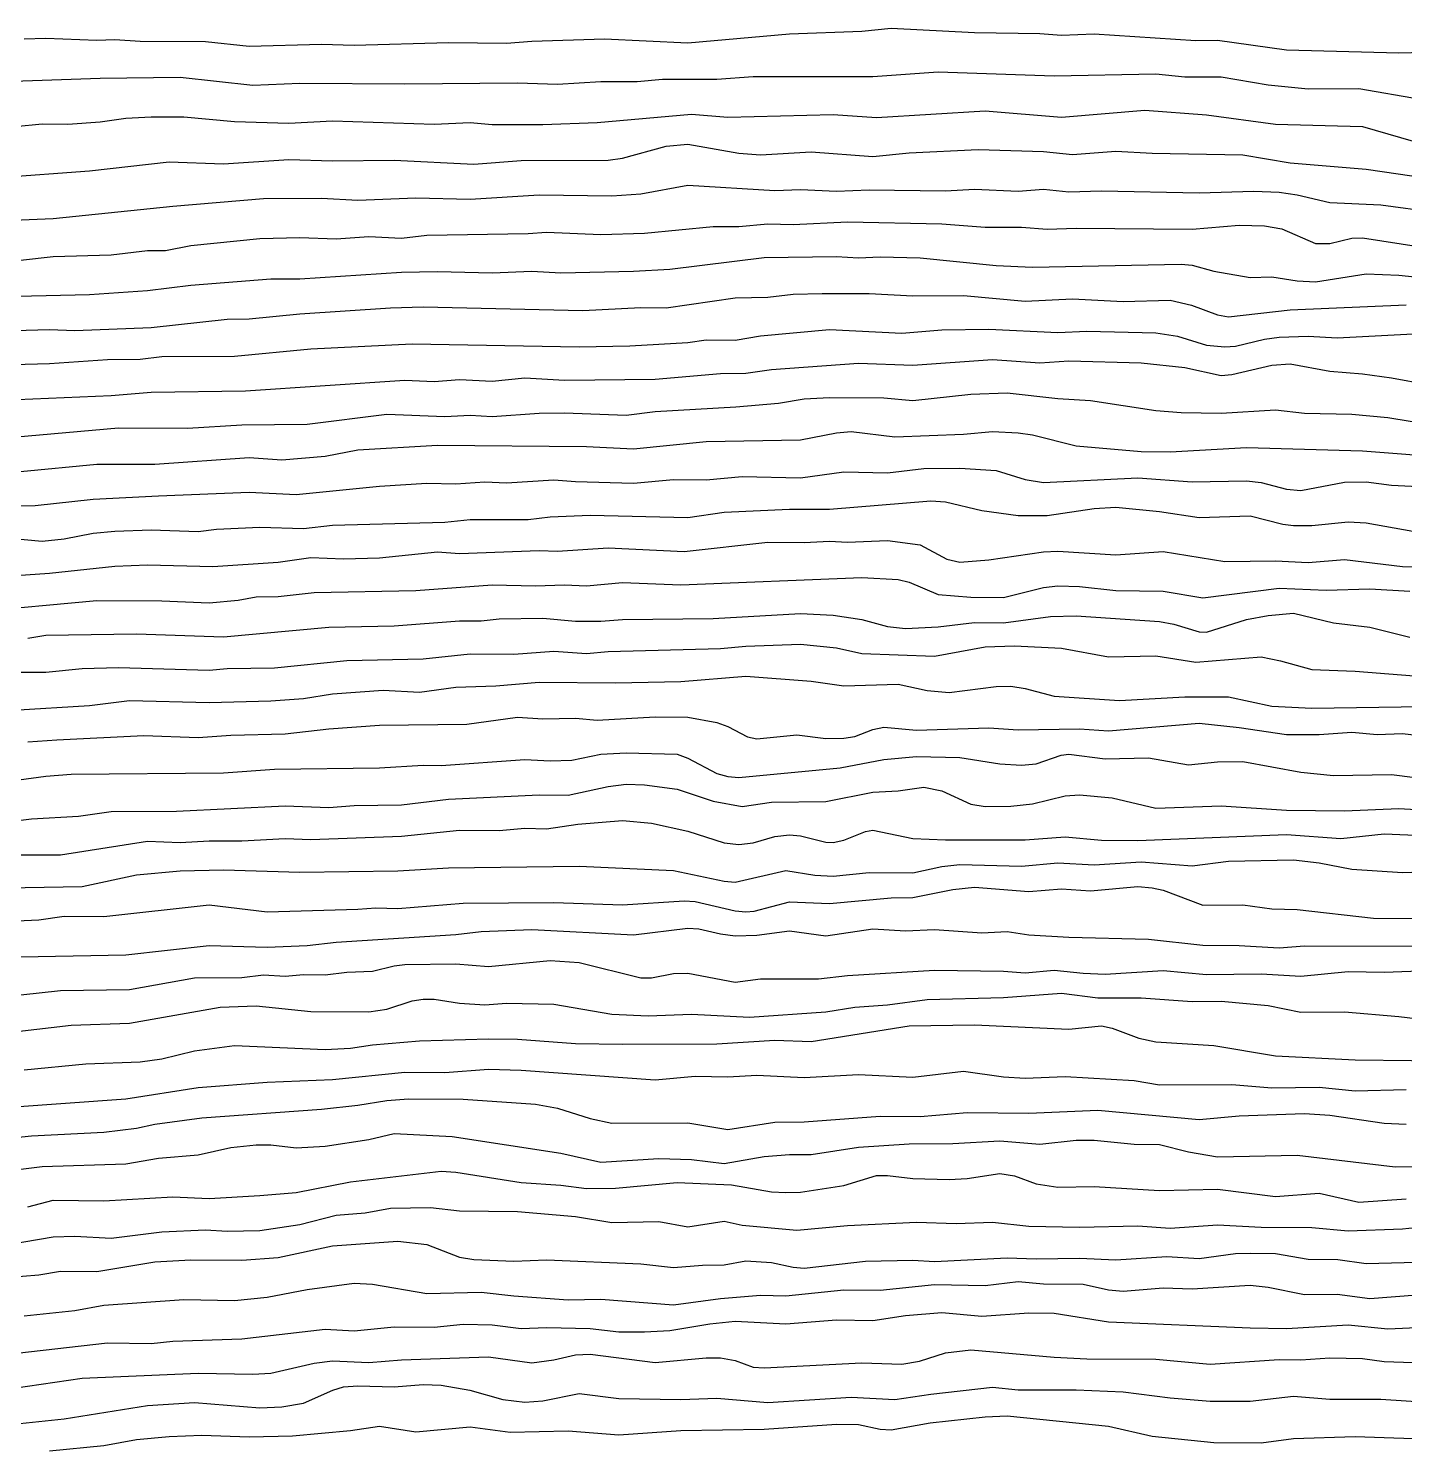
# Model space of a CAD drawing. Extents: x 474277 to 475042, y 254928 to 255625.
# Drawn here: x 474317.2 to 474346.3, y 255521.82 to 255551.76 of the extents above; entities that cross this region are included whole.
import ezdxf

# ---------------------------------------------------------------- set-up
doc = ezdxf.new("R2010")
doc.units = 0
doc.header["$MEASUREMENT"] = 0
doc.layers.add('BaseMapV2_DTM_export_MonNov09090547073261 — entities', color=1, linetype='CONTINUOUS')

msp = doc.modelspace()

# ---------------------------------------------------------------- linework, layer by layer
at = {"layer": 'BaseMapV2_DTM_export_MonNov09090547073261 — entities', "color": 15, "linetype": 'Continuous', "true_color": 0xb7484b}
for points in [[(474317.115, 255551.54, 91.5), (474317.575, 255551.555, 91.5), (474318.649, 255551.512, 91.5), (474319.032, 255551.526, 91.5), (474319.569, 255551.493, 91.5), (474320.949, 255551.485, 91.5), (474321.869, 255551.387, 91.5), (474323.403, 255551.427, 91.5), (474324.093, 255551.408, 91.5), (474326.086, 255551.466, 91.5), (474327.313, 255551.448, 91.5), (474327.85, 255551.495, 91.5), (474329.383, 255551.542, 91.5), (474331.147, 255551.461, 91.5), (474333.294, 255551.652, 91.5), (474334.827, 255551.705, 91.5), (474335.441, 255551.765, 91.5), (474337.204, 255551.675, 91.5), (474338.585, 255551.657, 91.5), (474339.045, 255551.618, 91.5), (474339.735, 255551.652, 91.5), (474341.882, 255551.51, 91.5), (474342.342, 255551.513, 91.5), (474343.799, 255551.314, 91.5), (474346.176, 255551.249, 91.5), (474347.249, 255551.277, 91.5)], [(474316.885, 255550.645, 91.75), (474318.725, 255550.715, 91.75), (474320.412, 255550.732, 91.75), (474321.946, 255550.564, 91.75), (474322.943, 255550.607, 91.75), (474325.166, 255550.592, 91.75), (474327.543, 255550.616, 91.75), (474328.387, 255550.584, 91.75), (474329.307, 255550.64, 91.75), (474330.074, 255550.642, 91.75), (474330.61, 255550.688, 91.75), (474331.76, 255550.688, 91.75), (474332.527, 255550.747, 91.75), (474335.058, 255550.745, 91.75), (474336.438, 255550.844, 91.75), (474338.891, 255550.758, 91.75), (474341.038, 255550.8, 91.75), (474341.652, 255550.742, 91.75), (474342.418, 255550.739, 91.75), (474343.415, 255550.573, 91.75), (474344.259, 255550.487, 91.75), (474345.332, 255550.49, 91.75), (474346.636, 255550.265, 91.75)], [(474316.349, 255549.631, 92), (474317.499, 255549.75, 92), (474318.035, 255549.738, 92), (474318.725, 255549.79, 92), (474319.262, 255549.866, 92), (474319.799, 255549.893, 92), (474320.489, 255549.896, 92), (474321.562, 255549.798, 92), (474322.713, 255549.762, 92), (474323.633, 255549.809, 92), (474325.78, 255549.743, 92), (474326.546, 255549.777, 92), (474327.007, 255549.736, 92), (474328.08, 255549.731, 92), (474329.23, 255549.777, 92), (474331.224, 255549.949, 92), (474331.99, 255549.885, 92), (474334.214, 255549.944, 92), (474335.134, 255549.878, 92), (474337.434, 255550.024, 92), (474339.045, 255549.888, 92), (474340.808, 255550.035, 92), (474342.112, 255549.937, 92), (474343.569, 255549.741, 92), (474345.409, 255549.688, 92), (474346.482, 255549.378, 92)], [(474316.579, 255548.611, 92.25), (474318.495, 255548.753, 92.25), (474320.182, 255548.941, 92.25), (474321.332, 255548.905, 92.25), (474322.713, 255548.991, 92.25), (474323.633, 255548.962, 92.25), (474324.936, 255548.98, 92.25), (474326.623, 255548.898, 92.25), (474327.62, 255548.97, 92.25), (474329.46, 255548.982, 92.25), (474329.767, 255549.02, 92.25), (474330.687, 255549.275, 92.25), (474331.147, 255549.316, 92.25), (474332.22, 255549.128, 92.25), (474332.681, 255549.092, 92.25), (474333.754, 255549.153, 92.25), (474335.058, 255549.059, 92.25), (474335.824, 255549.137, 92.25), (474337.281, 255549.202, 92.25), (474338.661, 255549.161, 92.25), (474339.275, 255549.097, 92.25), (474340.195, 255549.172, 92.25), (474340.962, 255549.125, 92.25), (474342.878, 255549.089, 92.25), (474343.875, 255548.92, 92.25), (474345.485, 255548.787, 92.25), (474346.789, 255548.6, 92.25)], [(474315.198, 255547.642, 92.5), (474317.729, 255547.745, 92.5), (474320.259, 255548.008, 92.5), (474322.176, 255548.17, 92.5), (474323.403, 255548.177, 92.5), (474324.169, 255548.134, 92.5), (474325.396, 255548.181, 92.5), (474326.546, 255548.155, 92.5), (474328.003, 255548.249, 92.5), (474329.537, 255548.227, 92.5), (474330.15, 255548.271, 92.5), (474331.147, 255548.452, 92.5), (474332.987, 255548.339, 92.5), (474333.524, 255548.362, 92.5), (474334.291, 255548.325, 92.5), (474334.981, 255548.355, 92.5), (474336.591, 255548.334, 92.5), (474337.204, 255548.364, 92.5), (474338.125, 255548.323, 92.5), (474338.661, 255548.363, 92.5), (474339.198, 255548.307, 92.5), (474339.888, 255548.33, 92.5), (474341.958, 255548.286, 92.5), (474343.109, 255548.326, 92.5), (474343.645, 255548.306, 92.5), (474344.029, 255548.249, 92.5), (474344.719, 255548.085, 92.5), (474345.792, 255548.033, 92.5), (474346.942, 255547.88, 92.5)], [(474317.039, 255546.867, 92.75), (474317.729, 255546.941, 92.75), (474318.956, 255546.981, 92.75), (474319.722, 255547.069, 92.75), (474320.106, 255547.071, 92.75), (474320.642, 255547.173, 92.75), (474322.099, 255547.323, 92.75), (474322.943, 255547.344, 92.75), (474323.709, 255547.316, 92.75), (474324.4, 255547.363, 92.75), (474325.09, 255547.329, 92.75), (474325.626, 255547.391, 92.75), (474327.773, 255547.426, 92.75), (474328.157, 255547.459, 92.75), (474329.307, 255547.405, 92.75), (474330.227, 255547.439, 92.75), (474331.684, 255547.576, 92.75), (474332.22, 255547.574, 92.75), (474332.834, 255547.633, 92.75), (474333.371, 255547.622, 92.75), (474334.521, 255547.679, 92.75), (474336.514, 255547.634, 92.75), (474337.434, 255547.564, 92.75), (474338.201, 255547.56, 92.75), (474338.738, 255547.52, 92.75), (474339.351, 255547.541, 92.75), (474341.805, 255547.522, 92.75), (474342.802, 255547.604, 92.75), (474343.339, 255547.593, 92.75), (474343.705, 255547.526, 92.75), (474344.412, 255547.22, 92.75), (474344.719, 255547.218, 92.75), (474345.179, 255547.328, 92.75), (474345.409, 255547.34, 92.75), (474346.636, 255547.15, 92.75)], [(474315.735, 255546.08, 93), (474318.495, 255546.142, 93), (474319.722, 255546.223, 93), (474320.642, 255546.337, 93), (474322.329, 255546.469, 93), (474322.943, 255546.469, 93), (474325.09, 255546.614, 93), (474325.856, 255546.63, 93), (474327.007, 255546.595, 93), (474327.85, 255546.632, 93), (474328.463, 255546.597, 93), (474329.997, 255546.631, 93), (474330.764, 255546.674, 93), (474332.757, 255546.919, 93), (474334.291, 255546.945, 93), (474334.751, 255546.916, 93), (474335.211, 255546.937, 93), (474336.054, 255546.918, 93), (474337.665, 255546.752, 93), (474338.431, 255546.718, 93), (474341.575, 255546.782, 93), (474341.805, 255546.758, 93), (474342.265, 255546.631, 93), (474343.032, 255546.499, 93), (474343.492, 255546.513, 93), (474344.029, 255546.43, 93), (474344.412, 255546.411, 93), (474345.485, 255546.574, 93), (474346.176, 255546.548, 93), (474347.326, 255546.428, 93)], [(474315.428, 255545.337, 93.25), (474317.652, 255545.401, 93.25), (474318.189, 255545.38, 93.25), (474319.799, 255545.441, 93.25), (474321.409, 255545.619, 93.25), (474321.869, 255545.626, 93.25), (474322.943, 255545.735, 93.25), (474324.86, 255545.858, 93.25), (474325.55, 255545.88, 93.25), (474328.923, 255545.803, 93.25), (474330.15, 255545.866, 93.25), (474330.687, 255545.859, 93.25), (474332.144, 255546.073, 93.25), (474332.834, 255546.081, 93.25), (474333.371, 255546.145, 93.25), (474333.984, 255546.162, 93.25), (474334.981, 255546.162, 93.25), (474335.901, 255546.113, 93.25), (474336.974, 255546.121, 93.25), (474338.278, 255545.998, 93.25), (474339.275, 255546.051, 93.25), (474340.348, 255545.991, 93.25), (474341.345, 255546.021, 93.25), (474341.792, 255545.916, 93.25), (474342.342, 255545.711, 93.25), (474342.572, 255545.67, 93.25), (474343.875, 255545.814, 93.25), (474346.329, 255545.921, 93.25)], [(474316.885, 255544.662, 93.5), (474317.652, 255544.682, 93.5), (474318.879, 255544.769, 93.5), (474319.569, 255544.771, 93.5), (474320.029, 255544.827, 93.5), (474321.562, 255544.834, 93.5), (474323.173, 255544.992, 93.5), (474325.32, 255545.098, 93.5), (474328.847, 255545.033, 93.5), (474329.92, 255545.054, 93.5), (474331.147, 255545.127, 93.5), (474331.53, 255545.184, 93.5), (474332.144, 255545.177, 93.5), (474332.681, 255545.268, 93.5), (474334.137, 255545.402, 93.5), (474335.671, 255545.325, 93.5), (474336.514, 255545.392, 93.5), (474337.511, 255545.408, 93.5), (474338.968, 255545.341, 93.5), (474339.581, 255545.364, 93.5), (474341.038, 255545.329, 93.5), (474341.498, 255545.262, 93.5), (474342.112, 255545.067, 93.5), (474342.495, 255545.034, 93.5), (474342.725, 255545.05, 93.5), (474343.339, 255545.199, 93.5), (474343.645, 255545.242, 93.5), (474344.259, 255545.26, 93.5), (474344.872, 255545.226, 93.5), (474346.482, 255545.308, 93.5)], [(474315.965, 255543.876, 93.75), (474318.956, 255544.008, 93.75), (474319.799, 255544.079, 93.75), (474321.793, 255544.107, 93.75), (474325.166, 255544.327, 93.75), (474325.78, 255544.305, 93.75), (474326.316, 255544.347, 93.75), (474327.007, 255544.307, 93.75), (474327.697, 255544.381, 93.75), (474328.54, 255544.331, 93.75), (474330.457, 255544.349, 93.75), (474331.837, 255544.474, 93.75), (474332.374, 255544.478, 93.75), (474332.911, 255544.559, 93.75), (474334.751, 255544.689, 93.75), (474335.901, 255544.645, 93.75), (474337.588, 255544.766, 93.75), (474338.585, 255544.699, 93.75), (474339.198, 255544.74, 93.75), (474340.732, 255544.695, 93.75), (474341.652, 255544.597, 93.75), (474342.418, 255544.43, 93.75), (474342.648, 255544.451, 93.75), (474343.492, 255544.649, 93.75), (474343.875, 255544.675, 93.75), (474344.719, 255544.517, 93.75), (474345.409, 255544.465, 93.75), (474346.022, 255544.379, 93.75), (474347.556, 255544.099, 93.75)], [(474316.885, 255543.128, 94), (474319.109, 255543.321, 94), (474320.566, 255543.319, 94), (474321.716, 255543.384, 94), (474323.096, 255543.399, 94), (474324.783, 255543.609, 94), (474326.01, 255543.565, 94), (474326.546, 255543.593, 94), (474327.007, 255543.566, 94), (474328.003, 255543.636, 94), (474328.54, 255543.64, 94), (474329.844, 255543.588, 94), (474330.457, 255543.671, 94), (474332.162, 255543.769, 94), (474333.064, 255543.845, 94), (474333.601, 255543.935, 94), (474334.137, 255543.967, 94), (474335.288, 255543.954, 94), (474335.901, 255543.9, 94), (474337.128, 255544.036, 94), (474337.895, 255544.062, 94), (474338.968, 255543.94, 94), (474339.658, 255543.898, 94), (474341.038, 255543.69, 94), (474341.575, 255543.65, 94), (474342.418, 255543.633, 94), (474343.569, 255543.704, 94), (474344.182, 255543.63, 94), (474345.179, 255543.61, 94), (474345.946, 255543.539, 94), (474347.402, 255543.3, 94)], [(474317.039, 255542.399, 94.25), (474318.649, 255542.557, 94.25), (474319.876, 255542.555, 94.25), (474321.869, 255542.695, 94.25), (474322.559, 255542.649, 94.25), (474323.479, 255542.725, 94.25), (474324.169, 255542.857, 94.25), (474325.856, 255542.954, 94.25), (474329, 255542.932, 94.25), (474329.997, 255542.877, 94.25), (474331.53, 255543.032, 94.25), (474333.524, 255543.068, 94.25), (474334.291, 255543.218, 94.25), (474334.597, 255543.248, 94.25), (474335.518, 255543.131, 94.25), (474336.974, 255543.192, 94.25), (474337.588, 255543.247, 94.25), (474338.125, 255543.216, 94.25), (474338.431, 255543.173, 94.25), (474339.351, 255542.942, 94.25), (474340.732, 255542.825, 94.25), (474341.345, 255542.813, 94.25), (474342.955, 255542.906, 94.25), (474345.409, 255542.84, 94.25), (474347.326, 255542.692, 94.25)], [(474316.425, 255541.661, 94.5), (474317.345, 255541.679, 94.5), (474318.572, 255541.818, 94.5), (474319.952, 255541.888, 94.5), (474321.869, 255541.966, 94.5), (474322.866, 255541.914, 94.5), (474324.63, 255542.089, 94.5), (474325.626, 255542.151, 94.5), (474326.24, 255542.14, 94.5), (474326.853, 255542.182, 94.5), (474327.313, 255542.162, 94.5), (474328.31, 255542.227, 94.5), (474328.77, 255542.186, 94.5), (474329.997, 255542.155, 94.5), (474330.84, 255542.228, 94.5), (474331.53, 255542.225, 94.5), (474332.297, 255542.298, 94.5), (474333.524, 255542.264, 94.5), (474334.444, 255542.396, 94.5), (474335.364, 255542.369, 94.5), (474336.131, 255542.461, 94.5), (474336.898, 255542.47, 94.5), (474337.665, 255542.424, 94.5), (474338.278, 255542.232, 94.5), (474338.661, 255542.167, 94.5), (474340.655, 255542.269, 94.5), (474341.805, 255542.184, 94.5), (474342.955, 255542.206, 94.5), (474343.262, 255542.165, 94.5), (474343.799, 255542.026, 94.5), (474344.105, 255541.999, 94.5), (474345.025, 255542.178, 94.5), (474345.485, 255542.183, 94.5), (474346.022, 255542.11, 94.5), (474346.866, 255542.07, 94.5)], [(474316.809, 255540.994, 94.75), (474317.499, 255540.926, 94.75), (474317.959, 255540.978, 94.75), (474318.572, 255541.094, 94.75), (474319.032, 255541.137, 94.75), (474319.799, 255541.165, 94.75), (474320.796, 255541.135, 94.75), (474321.179, 255541.185, 94.75), (474322.099, 255541.224, 94.75), (474323.019, 255541.197, 94.75), (474323.633, 255541.265, 94.75), (474326.01, 255541.329, 94.75), (474326.546, 255541.389, 94.75), (474327.773, 255541.388, 94.75), (474328.233, 255541.443, 94.75), (474329.077, 255541.476, 94.75), (474331.147, 255541.431, 94.75), (474331.914, 255541.539, 94.75), (474333.294, 255541.603, 94.75), (474334.137, 255541.606, 94.75), (474336.284, 255541.781, 94.75), (474336.591, 255541.757, 94.75), (474337.358, 255541.573, 94.75), (474338.125, 255541.469, 94.75), (474338.738, 255541.474, 94.75), (474339.735, 255541.615, 94.75), (474340.195, 255541.644, 94.75), (474341.115, 255541.557, 94.75), (474341.958, 255541.427, 94.75), (474343.032, 255541.466, 94.75), (474343.722, 255541.288, 94.75), (474343.952, 255541.256, 94.75), (474344.335, 255541.261, 94.75), (474345.102, 255541.337, 94.75), (474345.485, 255541.317, 94.75), (474346.866, 255541.066, 94.75)], [(474316.732, 255540.192, 95), (474317.652, 255540.253, 95), (474319.032, 255540.403, 95), (474319.722, 255540.426, 95), (474321.102, 255540.391, 95), (474322.483, 255540.482, 95), (474323.173, 255540.58, 95), (474323.863, 255540.556, 95), (474324.63, 255540.577, 95), (474325.856, 255540.703, 95), (474326.316, 255540.669, 95), (474328.003, 255540.728, 95), (474328.387, 255540.715, 95), (474329.46, 255540.788, 95), (474331.07, 255540.711, 95), (474332.834, 255540.91, 95), (474333.601, 255540.899, 95), (474334.137, 255540.931, 95), (474334.521, 255540.908, 95), (474335.364, 255540.943, 95), (474336.054, 255540.851, 95), (474336.622, 255540.548, 95), (474336.898, 255540.486, 95), (474337.511, 255540.533, 95), (474338.661, 255540.701, 95), (474338.968, 255540.72, 95), (474340.195, 255540.637, 95), (474341.192, 255540.712, 95), (474342.495, 255540.502, 95), (474343.569, 255540.515, 95), (474344.259, 255540.479, 95), (474345.025, 255540.543, 95), (474346.252, 255540.391, 95), (474348.399, 255540.33, 95)], [(474316.042, 255539.437, 95.25), (474318.649, 255539.674, 95.25), (474320.029, 255539.669, 95.25), (474321.026, 255539.622, 95.25), (474321.639, 255539.678, 95.25), (474322.023, 255539.75, 95.25), (474322.483, 255539.762, 95.25), (474323.249, 255539.842, 95.25), (474325.396, 255539.885, 95.25), (474327.007, 255540.004, 95.25), (474327.927, 255539.986, 95.25), (474328.54, 255540.006, 95.25), (474329, 255539.982, 95.25), (474329.767, 255540.054, 95.25), (474330.994, 255540.006, 95.25), (474334.827, 255540.157, 95.25), (474335.594, 255540.118, 95.25), (474335.824, 255540.059, 95.25), (474336.438, 255539.8, 95.25), (474337.128, 255539.743, 95.25), (474337.818, 255539.739, 95.25), (474338.661, 255539.952, 95.25), (474338.968, 255539.986, 95.25), (474339.428, 255539.973, 95.25), (474340.195, 255539.887, 95.25), (474341.192, 255539.869, 95.25), (474342.035, 255539.731, 95.25), (474343.645, 255539.934, 95.25), (474344.642, 255539.895, 95.25), (474345.562, 255539.918, 95.25), (474346.406, 255539.874, 95.25)], [(474317.192, 255538.88, 95.5), (474317.575, 255538.94, 95.5), (474319.492, 255538.967, 95.5), (474321.332, 255538.908, 95.5), (474323.556, 255539.11, 95.5), (474324.936, 255539.136, 95.5), (474326.316, 255539.243, 95.5), (474326.776, 255539.242, 95.5), (474327.16, 255539.287, 95.5), (474328.08, 255539.298, 95.5), (474328.77, 255539.238, 95.5), (474329.307, 255539.24, 95.5), (474329.767, 255539.274, 95.5), (474331.684, 255539.294, 95.5), (474333.524, 255539.398, 95.5), (474334.214, 255539.365, 95.5), (474334.827, 255539.272, 95.5), (474335.364, 255539.123, 95.5), (474335.748, 255539.086, 95.5), (474336.438, 255539.119, 95.5), (474337.204, 255539.212, 95.5), (474337.818, 255539.204, 95.5), (474338.815, 255539.334, 95.5), (474339.351, 255539.352, 95.5), (474341.115, 255539.233, 95.5), (474341.422, 255539.177, 95.5), (474341.957, 255539.015, 95.5), (474342.112, 255539.006, 95.5), (474342.955, 255539.274, 95.5), (474343.415, 255539.361, 95.5), (474343.952, 255539.406, 95.5), (474344.795, 255539.206, 95.5), (474345.562, 255539.111, 95.5), (474346.406, 255538.902, 95.5)], [(474317.039, 255538.16, 95.75), (474317.575, 255538.159, 95.75), (474318.342, 255538.236, 95.75), (474319.109, 255538.258, 95.75), (474321.026, 255538.202, 95.75), (474321.409, 255538.24, 95.75), (474322.406, 255538.254, 95.75), (474323.939, 255538.407, 95.75), (474325.55, 255538.44, 95.75), (474326.546, 255538.55, 95.75), (474327.467, 255538.54, 95.75), (474328.31, 255538.604, 95.75), (474329, 255538.557, 95.75), (474329.46, 255538.596, 95.75), (474331.837, 255538.657, 95.75), (474332.374, 255538.712, 95.75), (474333.524, 255538.755, 95.75), (474334.291, 255538.672, 95.75), (474334.827, 255538.558, 95.75), (474336.361, 255538.499, 95.75), (474337.434, 255538.695, 95.75), (474338.048, 255538.716, 95.75), (474339.045, 255538.669, 95.75), (474340.041, 255538.485, 95.75), (474341.038, 255538.504, 95.75), (474341.882, 255538.372, 95.75), (474343.262, 255538.485, 95.75), (474343.677, 255538.401, 95.75), (474344.335, 255538.214, 95.75), (474345.255, 255538.184, 95.75), (474346.942, 255538.046, 95.75)], [(474316.885, 255537.36, 96), (474318.495, 255537.453, 96), (474319.339, 255537.558, 96), (474321.026, 255537.517, 96), (474322.329, 255537.553, 96), (474323.019, 255537.607, 96), (474323.633, 255537.7, 96), (474324.706, 255537.783, 96), (474325.473, 255537.736, 96), (474326.24, 255537.845, 96), (474327.083, 255537.871, 96), (474328.003, 255537.951, 96), (474329.613, 255537.938, 96), (474330.994, 255537.966, 96), (474332.374, 255538.079, 96), (474333.754, 255537.969, 96), (474334.444, 255537.869, 96), (474335.594, 255537.907, 96), (474336.208, 255537.772, 96), (474336.668, 255537.728, 96), (474337.665, 255537.855, 96), (474337.971, 255537.862, 96), (474338.278, 255537.817, 96), (474338.891, 255537.653, 96), (474340.271, 255537.561, 96), (474341.652, 255537.636, 96), (474342.572, 255537.638, 96), (474343.492, 255537.442, 96), (474344.335, 255537.399, 96), (474347.172, 255537.441, 96)], [(474317.192, 255536.688, 96.25), (474317.805, 255536.733, 96.25), (474319.646, 255536.823, 96.25), (474320.796, 255536.779, 96.25), (474321.486, 255536.831, 96.25), (474322.636, 255536.854, 96.25), (474323.556, 255536.961, 96.25), (474324.63, 255537.04, 96.25), (474326.47, 255537.063, 96.25), (474327.543, 255537.211, 96.25), (474328.08, 255537.175, 96.25), (474328.77, 255537.188, 96.25), (474329.23, 255537.147, 96.25), (474330.457, 255537.219, 96.25), (474331.147, 255537.21, 96.25), (474331.76, 255537.094, 96.25), (474331.99, 255537.012, 96.25), (474332.41, 255536.791, 96.25), (474332.604, 255536.753, 96.25), (474333.447, 255536.837, 96.25), (474334.061, 255536.756, 96.25), (474334.444, 255536.766, 96.25), (474334.674, 255536.802, 96.25), (474335.058, 255536.952, 96.25), (474335.288, 255536.998, 96.25), (474335.978, 255536.937, 96.25), (474337.511, 255536.982, 96.25), (474338.125, 255536.943, 96.25), (474339.428, 255536.964, 96.25), (474340.041, 255536.917, 96.25), (474341.958, 255537.079, 96.25), (474342.802, 255536.993, 96.25), (474343.799, 255536.845, 96.25), (474344.489, 255536.843, 96.25), (474345.179, 255536.889, 96.25), (474345.716, 255536.845, 96.25), (474346.252, 255536.863, 96.25), (474347.249, 255536.746, 96.25)], [(474316.272, 255535.789, 96.5), (474317.575, 255535.963, 96.5), (474318.112, 255536.005, 96.5), (474321.332, 255536.031, 96.5), (474322.406, 255536.109, 96.5), (474324.63, 255536.137, 96.5), (474325.55, 255536.192, 96.5), (474325.933, 255536.185, 96.5), (474327.697, 255536.313, 96.5), (474328.233, 255536.283, 96.5), (474328.693, 255536.304, 96.5), (474329.307, 255536.428, 96.5), (474329.844, 255536.455, 96.5), (474330.917, 255536.425, 96.5), (474331.147, 255536.342, 96.5), (474331.76, 255536.019, 96.5), (474331.99, 255535.954, 96.5), (474332.22, 255535.932, 96.5), (474334.367, 255536.14, 96.5), (474335.288, 255536.313, 96.5), (474335.978, 255536.38, 96.5), (474336.898, 255536.358, 96.5), (474337.741, 255536.226, 96.5), (474338.201, 255536.197, 96.5), (474338.508, 255536.226, 96.5), (474339.036, 255536.408, 96.5), (474339.198, 255536.428, 96.5), (474339.965, 255536.326, 96.5), (474340.885, 255536.349, 96.5), (474341.728, 255536.201, 96.5), (474342.342, 255536.266, 96.5), (474342.878, 255536.274, 96.5), (474344.105, 255536.044, 96.5), (474344.795, 255535.98, 96.5), (474346.022, 255535.999, 96.5), (474347.019, 255535.868, 96.5)], [(474316.655, 255534.983, 96.75), (474317.269, 255535.064, 96.75), (474318.265, 255535.12, 96.75), (474318.956, 255535.215, 96.75), (474320.336, 255535.22, 96.75), (474322.636, 255535.333, 96.75), (474323.556, 255535.303, 96.75), (474324.093, 255535.344, 96.75), (474325.09, 255535.354, 96.75), (474326.086, 255535.479, 96.75), (474328.003, 255535.569, 96.75), (474328.617, 255535.559, 96.75), (474329.46, 255535.745, 96.75), (474329.844, 255535.793, 96.75), (474330.227, 255535.781, 96.75), (474330.917, 255535.691, 96.75), (474331.684, 255535.436, 96.75), (474332.297, 255535.322, 96.75), (474332.911, 255535.412, 96.75), (474334.061, 255535.43, 96.75), (474335.058, 255535.623, 96.75), (474335.594, 255535.656, 96.75), (474336.131, 255535.733, 96.75), (474336.514, 255535.656, 96.75), (474337.128, 255535.369, 96.75), (474337.434, 255535.32, 96.75), (474337.971, 255535.331, 96.75), (474338.431, 255535.38, 96.75), (474339.121, 255535.546, 96.75), (474339.428, 255535.571, 96.75), (474340.118, 255535.507, 96.75), (474341.038, 255535.288, 96.75), (474342.418, 255535.338, 96.75), (474343.799, 255535.243, 96.75), (474345.025, 255535.229, 96.75), (474346.176, 255535.281, 96.75), (474347.402, 255535.209, 96.75)], [(474316.809, 255534.303, 97), (474317.882, 255534.3, 97), (474319.722, 255534.586, 97), (474320.412, 255534.56, 97), (474321.026, 255534.598, 97), (474321.716, 255534.594, 97), (474322.636, 255534.644, 97), (474323.173, 255534.623, 97), (474325.09, 255534.696, 97), (474326.316, 255534.818, 97), (474327.16, 255534.815, 97), (474327.697, 255534.861, 97), (474328.157, 255534.849, 97), (474328.821, 255534.951, 97), (474329.767, 255535.025, 97), (474330.38, 255534.967, 97), (474331.147, 255534.803, 97), (474331.914, 255534.554, 97), (474332.22, 255534.516, 97), (474332.527, 255534.551, 97), (474332.987, 255534.689, 97), (474333.294, 255534.723, 97), (474333.524, 255534.703, 97), (474334.061, 255534.568, 97), (474334.214, 255534.56, 97), (474334.444, 255534.61, 97), (474334.904, 255534.796, 97), (474335.058, 255534.819, 97), (474335.901, 255534.647, 97), (474336.591, 255534.615, 97), (474338.278, 255534.617, 97), (474339.121, 255534.682, 97), (474339.888, 255534.61, 97), (474340.655, 255534.604, 97), (474343.799, 255534.731, 97), (474344.949, 255534.645, 97), (474345.869, 255534.743, 97), (474346.866, 255534.702, 97)], [(474316.732, 255533.604, 97.25), (474318.342, 255533.634, 97.25), (474319.492, 255533.875, 97.25), (474320.412, 255533.964, 97.25), (474321.332, 255533.982, 97.25), (474322.943, 255533.931, 97.25), (474325.013, 255533.965, 97.25), (474326.086, 255534.029, 97.25), (474328.847, 255534.059, 97.25), (474330.84, 255533.971, 97.25), (474331.914, 255533.744, 97.25), (474332.144, 255533.721, 97.25), (474333.217, 255533.969, 97.25), (474333.831, 255533.872, 97.25), (474334.214, 255533.851, 97.25), (474334.981, 255533.924, 97.25), (474335.901, 255533.917, 97.25), (474336.514, 255534.057, 97.25), (474336.898, 255534.094, 97.25), (474338.201, 255534.06, 97.25), (474338.968, 255534.13, 97.25), (474339.735, 255534.088, 97.25), (474340.732, 255534.152, 97.25), (474341.805, 255534.069, 97.25), (474342.572, 255534.166, 97.25), (474343.952, 255534.197, 97.25), (474344.489, 255534.13, 97.25), (474345.179, 255533.996, 97.25), (474346.252, 255533.927, 97.25), (474347.249, 255533.961, 97.25)], [(474316.962, 255532.904, 97.5), (474317.422, 255532.926, 97.5), (474317.959, 255533.007, 97.5), (474318.802, 255532.999, 97.5), (474321.026, 255533.244, 97.5), (474322.253, 255533.095, 97.5), (474324.169, 255533.149, 97.5), (474324.553, 255533.183, 97.5), (474325.013, 255533.165, 97.5), (474326.393, 255533.278, 97.5), (474328.31, 255533.292, 97.5), (474329.767, 255533.241, 97.5), (474331.07, 255533.329, 97.5), (474331.3, 255533.312, 97.5), (474332.144, 255533.12, 97.5), (474332.374, 255533.094, 97.5), (474332.544, 255533.111, 97.5), (474333.294, 255533.305, 97.5), (474334.137, 255533.273, 97.5), (474335.441, 255533.392, 97.5), (474335.901, 255533.397, 97.5), (474336.744, 255533.568, 97.5), (474337.204, 255533.617, 97.5), (474338.355, 255533.525, 97.5), (474339.045, 255533.58, 97.5), (474339.658, 255533.536, 97.5), (474340.655, 255533.629, 97.5), (474340.962, 255533.606, 97.5), (474341.192, 255533.554, 97.5), (474342.035, 255533.236, 97.5), (474342.878, 255533.242, 97.5), (474343.492, 255533.162, 97.5), (474344.029, 255533.145, 97.5), (474345.639, 255532.959, 97.5), (474347.709, 255532.948, 97.5)], [(474317.039, 255532.144, 97.75), (474319.262, 255532.185, 97.75), (474321.026, 255532.383, 97.75), (474322.253, 255532.348, 97.75), (474323.096, 255532.385, 97.75), (474323.709, 255532.456, 97.75), (474326.24, 255532.614, 97.75), (474326.776, 255532.677, 97.75), (474327.85, 255532.723, 97.75), (474329.997, 255532.613, 97.75), (474331.147, 255532.754, 97.75), (474331.377, 255532.739, 97.75), (474331.837, 255532.628, 97.75), (474332.144, 255532.59, 97.75), (474332.604, 255532.6, 97.75), (474333.294, 255532.693, 97.75), (474334.061, 255532.592, 97.75), (474335.058, 255532.734, 97.75), (474335.748, 255532.697, 97.75), (474336.361, 255532.719, 97.75), (474337.358, 255532.652, 97.75), (474337.895, 255532.679, 97.75), (474338.355, 255532.613, 97.75), (474339.198, 255532.559, 97.75), (474340.885, 255532.519, 97.75), (474342.035, 255532.391, 97.75), (474342.802, 255532.387, 97.75), (474343.645, 255532.336, 97.75), (474344.182, 255532.376, 97.75), (474347.249, 255532.368, 97.75)], [(474315.812, 255531.209, 98), (474317.882, 255531.434, 98), (474319.339, 255531.458, 98), (474320.719, 255531.698, 98), (474321.716, 255531.709, 98), (474322.176, 255531.761, 98), (474322.636, 255531.735, 98), (474323.019, 255531.771, 98), (474323.479, 255531.761, 98), (474323.939, 255531.818, 98), (474324.476, 255531.841, 98), (474324.936, 255531.956, 98), (474325.166, 255531.982, 98), (474326.24, 255532, 98), (474326.93, 255531.941, 98), (474328.233, 255532.064, 98), (474328.847, 255532.027, 98), (474330.15, 255531.702, 98), (474330.38, 255531.7, 98), (474330.84, 255531.793, 98), (474331.147, 255531.798, 98), (474332.144, 255531.611, 98), (474332.681, 255531.678, 98), (474333.907, 255531.682, 98), (474334.521, 255531.75, 98), (474336.361, 255531.861, 98), (474337.818, 255531.841, 98), (474338.278, 255531.807, 98), (474338.891, 255531.865, 98), (474339.505, 255531.797, 98), (474339.965, 255531.782, 98), (474341.192, 255531.857, 98), (474342.112, 255531.775, 98), (474343.262, 255531.787, 98), (474344.105, 255531.736, 98), (474345.102, 255531.832, 98), (474345.869, 255531.82, 98), (474347.556, 255531.886, 98)], [(474316.962, 255530.567, 98.25), (474318.112, 255530.703, 98.25), (474319.339, 255530.74, 98.25), (474321.256, 255531.083, 98.25), (474322.023, 255531.111, 98.25), (474323.173, 255530.987, 98.25), (474324.4, 255530.983, 98.25), (474324.78, 255531.04, 98.25), (474325.32, 255531.212, 98.25), (474325.55, 255531.251, 98.25), (474325.78, 255531.25, 98.25), (474326.316, 255531.164, 98.25), (474326.853, 255531.134, 98.25), (474327.313, 255531.168, 98.25), (474328.31, 255531.148, 98.25), (474329.537, 255530.931, 98.25), (474330.304, 255530.9, 98.25), (474331.224, 255530.934, 98.25), (474332.451, 255530.87, 98.25), (474334.061, 255530.981, 98.25), (474334.674, 255531.083, 98.25), (474335.364, 255531.134, 98.25), (474336.208, 255531.244, 98.25), (474337.818, 255531.287, 98.25), (474339.045, 255531.377, 98.25), (474339.811, 255531.281, 98.25), (474340.732, 255531.277, 98.25), (474341.805, 255531.204, 98.25), (474342.418, 255531.209, 98.25), (474343.415, 255531.113, 98.25), (474344.105, 255530.977, 98.25), (474345.025, 255530.985, 98.25), (474346.176, 255530.886, 98.25), (474347.632, 255530.705, 98.25)], [(474317.115, 255529.758, 98.5), (474318.419, 255529.885, 98.5), (474319.569, 255529.923, 98.5), (474320.029, 255529.993, 98.5), (474320.719, 255530.156, 98.5), (474321.562, 255530.268, 98.5), (474323.479, 255530.189, 98.5), (474324.016, 255530.215, 98.5), (474324.476, 255530.286, 98.5), (474325.473, 255530.367, 98.5), (474326.93, 255530.409, 98.5), (474327.543, 255530.408, 98.5), (474328.77, 255530.313, 98.5), (474329.767, 255530.298, 98.5), (474331.76, 255530.307, 98.5), (474332.987, 255530.382, 98.5), (474333.754, 255530.358, 98.5), (474335.824, 255530.69, 98.5), (474337.204, 255530.711, 98.5), (474339.198, 255530.615, 98.5), (474339.888, 255530.684, 98.5), (474340.118, 255530.639, 98.5), (474340.682, 255530.427, 98.5), (474341.038, 255530.35, 98.5), (474342.265, 255530.27, 98.5), (474343.569, 255530.05, 98.5), (474345.255, 255529.97, 98.5), (474347.632, 255529.938, 98.5)], [(474316.809, 255528.966, 98.75), (474319.262, 255529.146, 98.75), (474320.796, 255529.382, 98.75), (474322.253, 255529.495, 98.75), (474323.633, 255529.555, 98.75), (474325.166, 255529.705, 98.75), (474326.01, 255529.702, 98.75), (474326.93, 255529.77, 98.75), (474327.62, 255529.751, 98.75), (474330.457, 255529.545, 98.75), (474331.3, 255529.62, 98.75), (474331.99, 255529.612, 98.75), (474332.604, 255529.647, 98.75), (474333.601, 255529.598, 98.75), (474334.751, 255529.656, 98.75), (474335.901, 255529.602, 98.75), (474336.974, 255529.731, 98.75), (474337.818, 255529.61, 98.75), (474338.278, 255529.581, 98.75), (474339.121, 255529.617, 98.75), (474340.578, 255529.531, 98.75), (474341.115, 255529.443, 98.75), (474342.648, 255529.448, 98.75), (474343.492, 255529.376, 98.75), (474344.489, 255529.391, 98.75), (474345.255, 255529.313, 98.75), (474346.329, 255529.339, 98.75)], [(474315.965, 255528.23, 99), (474317.269, 255528.361, 99), (474318.802, 255528.443, 99), (474319.492, 255528.523, 99), (474319.876, 255528.607, 99), (474320.872, 255528.743, 99), (474323.403, 255528.927, 99), (474324.169, 255529.01, 99), (474324.783, 255529.112, 99), (474325.243, 255529.146, 99), (474326.393, 255529.137, 99), (474327.927, 255529.035, 99), (474328.387, 255528.946, 99), (474329.077, 255528.729, 99), (474329.537, 255528.63, 99), (474331.147, 255528.638, 99), (474331.99, 255528.499, 99), (474332.987, 255528.65, 99), (474333.601, 255528.659, 99), (474335.211, 255528.78, 99), (474336.054, 255528.77, 99), (474337.051, 255528.857, 99), (474338.355, 255528.844, 99), (474339.811, 255528.902, 99), (474341.958, 255528.706, 99), (474342.802, 255528.786, 99), (474344.182, 255528.837, 99), (474344.719, 255528.798, 99), (474345.869, 255528.627, 99), (474346.329, 255528.607, 99)], [(474315.582, 255527.472, 99.25), (474317.499, 255527.714, 99.25), (474319.262, 255527.769, 99.25), (474319.952, 255527.891, 99.25), (474320.796, 255527.963, 99.25), (474321.486, 255528.114, 99.25), (474322.023, 255528.172, 99.25), (474322.329, 255528.174, 99.25), (474322.866, 255528.107, 99.25), (474323.479, 255528.146, 99.25), (474324.4, 255528.288, 99.25), (474324.936, 255528.415, 99.25), (474326.163, 255528.349, 99.25), (474328.463, 255527.997, 99.25), (474329.307, 255527.809, 99.25), (474330.534, 255527.885, 99.25), (474331.224, 255527.862, 99.25), (474331.914, 255527.775, 99.25), (474332.757, 255527.924, 99.25), (474333.294, 255527.97, 99.25), (474333.754, 255527.97, 99.25), (474334.751, 255528.123, 99.25), (474335.824, 255528.196, 99.25), (474336.744, 255528.197, 99.25), (474337.741, 255528.255, 99.25), (474338.585, 255528.188, 99.25), (474339.351, 255528.272, 99.25), (474339.735, 255528.27, 99.25), (474340.578, 255528.184, 99.25), (474341.115, 255528.177, 99.25), (474341.728, 255528.027, 99.25), (474342.342, 255527.922, 99.25), (474344.029, 255527.955, 99.25), (474346.099, 255527.709, 99.25), (474347.709, 255527.732, 99.25)], [(474317.192, 255526.865, 99.5), (474317.729, 255527.004, 99.5), (474318.802, 255526.989, 99.5), (474320.259, 255527.071, 99.5), (474321.026, 255527.039, 99.5), (474322.099, 255527.102, 99.5), (474322.866, 255527.165, 99.5), (474324.016, 255527.388, 99.5), (474325.933, 255527.613, 99.5), (474326.24, 255527.595, 99.5), (474327.62, 255527.373, 99.5), (474328.463, 255527.32, 99.5), (474329, 255527.253, 99.5), (474329.613, 255527.254, 99.5), (474330.917, 255527.376, 99.5), (474332.067, 255527.326, 99.5), (474332.911, 255527.181, 99.5), (474333.217, 255527.163, 99.5), (474333.524, 255527.171, 99.5), (474334.444, 255527.31, 99.5), (474335.134, 255527.522, 99.5), (474335.364, 255527.526, 99.5), (474335.901, 255527.458, 99.5), (474336.668, 255527.442, 99.5), (474337.051, 255527.462, 99.5), (474337.741, 255527.565, 99.5), (474338.048, 255527.519, 99.5), (474338.508, 255527.347, 99.5), (474338.968, 255527.279, 99.5), (474339.735, 255527.295, 99.5), (474341.115, 255527.208, 99.5), (474342.342, 255527.232, 99.5), (474343.569, 255527.078, 99.5), (474344.489, 255527.149, 99.5), (474345.332, 255526.961, 99.5), (474346.329, 255527.033, 99.5)], [(474316.195, 255525.967, 99.75), (474317.729, 255526.228, 99.75), (474318.189, 255526.239, 99.75), (474318.956, 255526.201, 99.75), (474320.029, 255526.337, 99.75), (474320.949, 255526.373, 99.75), (474321.409, 255526.349, 99.75), (474322.099, 255526.363, 99.75), (474322.943, 255526.489, 99.75), (474323.709, 255526.688, 99.75), (474324.323, 255526.734, 99.75), (474324.86, 255526.833, 99.75), (474325.703, 255526.847, 99.75), (474326.316, 255526.779, 99.75), (474327.543, 255526.761, 99.75), (474328.77, 255526.657, 99.75), (474329.537, 255526.531, 99.75), (474330.534, 255526.549, 99.75), (474331.147, 255526.438, 99.75), (474331.914, 255526.556, 99.75), (474332.297, 255526.478, 99.75), (474333.447, 255526.37, 99.75), (474334.521, 255526.471, 99.75), (474335.978, 255526.537, 99.75), (474336.821, 255526.51, 99.75), (474337.588, 255526.537, 99.75), (474338.355, 255526.451, 99.75), (474339.428, 255526.433, 99.75), (474340.655, 255526.463, 99.75), (474341.345, 255526.413, 99.75), (474342.342, 255526.482, 99.75), (474343.262, 255526.435, 99.75), (474344.335, 255526.428, 99.75), (474345.102, 255526.355, 99.75), (474346.252, 255526.4, 99.75), (474346.789, 255526.454, 99.75)], [(474316.732, 255525.371, 100), (474317.422, 255525.424, 100), (474317.882, 255525.505, 100), (474318.649, 255525.496, 100), (474319.876, 255525.703, 100), (474320.642, 255525.744, 100), (474321.716, 255525.734, 100), (474322.483, 255525.793, 100), (474323.633, 255526.038, 100), (474325.013, 255526.136, 100), (474325.626, 255526.064, 100), (474326.316, 255525.802, 100), (474326.623, 255525.748, 100), (474327.467, 255525.713, 100), (474328.157, 255525.74, 100), (474330.15, 255525.659, 100), (474330.84, 255525.581, 100), (474331.454, 255525.633, 100), (474331.914, 255525.635, 100), (474332.374, 255525.718, 100), (474332.911, 255525.687, 100), (474333.371, 255525.589, 100), (474333.601, 255525.569, 100), (474334.904, 255525.715, 100), (474335.901, 255525.735, 100), (474336.361, 255525.71, 100), (474337.895, 255525.786, 100), (474338.508, 255525.763, 100), (474339.428, 255525.78, 100), (474340.195, 255525.745, 100), (474341.268, 255525.81, 100), (474341.958, 255525.772, 100), (474342.725, 255525.874, 100), (474343.032, 255525.885, 100), (474343.569, 255525.873, 100), (474344.259, 255525.755, 100), (474344.888, 255525.75, 100), (474345.485, 255525.666, 100), (474346.559, 255525.696, 100)], [(474317.115, 255524.558, 100.25), (474318.189, 255524.674, 100.25), (474318.802, 255524.787, 100.25), (474320.489, 255524.905, 100.25), (474321.562, 255524.886, 100.25), (474322.253, 255524.956, 100.25), (474323.096, 255525.114, 100.25), (474324.093, 255525.248, 100.25), (474324.476, 255525.227, 100.25), (474325.626, 255525.029, 100.25), (474326.776, 255525.062, 100.25), (474327.467, 255524.982, 100.25), (474328.617, 255524.9, 100.25), (474329.307, 255524.911, 100.25), (474330.84, 255524.793, 100.25), (474331.837, 255524.926, 100.25), (474332.681, 255524.999, 100.25), (474333.217, 255524.978, 100.25), (474334.444, 255525.109, 100.25), (474335.211, 255525.101, 100.25), (474336.361, 255525.219, 100.25), (474337.434, 255525.2, 100.25), (474338.125, 255525.284, 100.25), (474338.661, 255525.236, 100.25), (474339.505, 255525.231, 100.25), (474340.041, 255525.107, 100.25), (474340.348, 255525.078, 100.25), (474341.192, 255525.149, 100.25), (474341.805, 255525.129, 100.25), (474343.032, 255525.207, 100.25), (474343.415, 255525.164, 100.25), (474344.182, 255525.011, 100.25), (474344.872, 255525.014, 100.25), (474345.562, 255524.927, 100.25), (474346.559, 255525.005, 100.25)], [(474316.962, 255523.77, 100.5), (474318.879, 255523.988, 100.5), (474319.799, 255523.975, 100.5), (474320.259, 255524.023, 100.5), (474321.716, 255524.071, 100.5), (474323.479, 255524.276, 100.5), (474324.093, 255524.244, 100.5), (474324.936, 255524.324, 100.5), (474325.78, 255524.318, 100.5), (474326.393, 255524.385, 100.5), (474327.007, 255524.371, 100.5), (474327.62, 255524.29, 100.5), (474328.157, 255524.311, 100.5), (474329.077, 255524.289, 100.5), (474329.69, 255524.223, 100.5), (474330.227, 255524.219, 100.5), (474330.764, 255524.252, 100.5), (474331.607, 255524.39, 100.5), (474332.144, 255524.446, 100.5), (474333.217, 255524.388, 100.5), (474334.291, 255524.474, 100.5), (474335.058, 255524.46, 100.5), (474335.748, 255524.568, 100.5), (474336.514, 255524.626, 100.5), (474337.358, 255524.551, 100.5), (474338.355, 255524.622, 100.5), (474338.891, 255524.612, 100.5), (474340.041, 255524.431, 100.5), (474343.032, 255524.302, 100.5), (474343.799, 255524.288, 100.5), (474345.102, 255524.367, 100.5), (474345.946, 255524.281, 100.5), (474346.712, 255524.318, 100.5)], [(474315.735, 255522.864, 100.75), (474318.342, 255523.244, 100.75), (474320.796, 255523.346, 100.75), (474321.946, 255523.324, 100.75), (474322.329, 255523.345, 100.75), (474323.249, 255523.562, 100.75), (474323.633, 255523.608, 100.75), (474324.4, 255523.571, 100.75), (474325.09, 255523.627, 100.75), (474326.93, 255523.694, 100.75), (474327.85, 255523.569, 100.75), (474328.31, 255523.631, 100.75), (474328.77, 255523.736, 100.75), (474329.077, 255523.747, 100.75), (474330.457, 255523.576, 100.75), (474331.53, 255523.674, 100.75), (474331.837, 255523.671, 100.75), (474332.144, 255523.616, 100.75), (474332.527, 255523.476, 100.75), (474332.757, 255523.457, 100.75), (474334.827, 255523.564, 100.75), (474335.671, 255523.538, 100.75), (474336.043, 255523.603, 100.75), (474336.591, 255523.779, 100.75), (474337.128, 255523.842, 100.75), (474338.891, 255523.687, 100.75), (474339.581, 255523.647, 100.75), (474341.038, 255523.646, 100.75), (474342.188, 255523.541, 100.75), (474343.645, 255523.636, 100.75), (474344.105, 255523.63, 100.75), (474344.719, 255523.668, 100.75), (474345.409, 255523.656, 100.75), (474345.869, 255523.595, 100.75), (474346.482, 255523.576, 100.75)], [(474316.349, 255522.21, 101), (474317.959, 255522.381, 101), (474319.722, 255522.666, 101), (474320.719, 255522.726, 101), (474322.099, 255522.613, 101), (474322.559, 255522.636, 101), (474323.019, 255522.714, 101), (474323.639, 255522.989, 101), (474323.863, 255523.06, 101), (474324.169, 255523.078, 101), (474324.936, 255523.057, 101), (474325.55, 255523.111, 101), (474325.933, 255523.092, 101), (474326.537, 255522.989, 101), (474327.237, 255522.793, 101), (474327.697, 255522.733, 101), (474328.08, 255522.766, 101), (474328.847, 255522.921, 101), (474329.69, 255522.811, 101), (474330.994, 255522.793, 101), (474331.76, 255522.821, 101), (474332.834, 255522.73, 101), (474334.597, 255522.839, 101), (474335.518, 255522.791, 101), (474336.284, 255522.907, 101), (474337.588, 255523.049, 101), (474338.125, 255522.997, 101), (474339.351, 255522.993, 101), (474340.348, 255522.955, 101), (474341.345, 255522.825, 101), (474342.188, 255522.758, 101), (474343.032, 255522.753, 101), (474343.952, 255522.863, 101), (474344.719, 255522.797, 101), (474345.792, 255522.8, 101), (474347.402, 255522.691, 101)], [(474317.652, 255521.705, 101.25), (474318.802, 255521.818, 101.25), (474319.492, 255521.949, 101.25), (474320.182, 255522.011, 101.25), (474320.872, 255522.034, 101.25), (474321.869, 255521.999, 101.25), (474322.789, 255522.026, 101.25), (474324.016, 255522.134, 101.25), (474324.63, 255522.226, 101.25), (474325.396, 255522.11, 101.25), (474326.546, 255522.213, 101.25), (474327.39, 255522.098, 101.25), (474328.617, 255522.132, 101.25), (474329.69, 255522.044, 101.25), (474330.994, 255522.134, 101.25), (474332.757, 255522.162, 101.25), (474334.291, 255522.27, 101.25), (474334.751, 255522.265, 101.25), (474335.211, 255522.164, 101.25), (474335.441, 255522.153, 101.25), (474336.265, 255522.299, 101.25), (474337.434, 255522.426, 101.25), (474337.895, 255522.448, 101.25), (474340.041, 255522.229, 101.25), (474340.962, 255522.016, 101.25), (474342.265, 255521.879, 101.25), (474343.262, 255521.876, 101.25), (474343.952, 255521.97, 101.25), (474345.255, 255522.007, 101.25), (474347.096, 255521.945, 101.25)]]:
    msp.add_polyline3d(points, dxfattribs=at)

doc.saveas('drawing.dxf')
